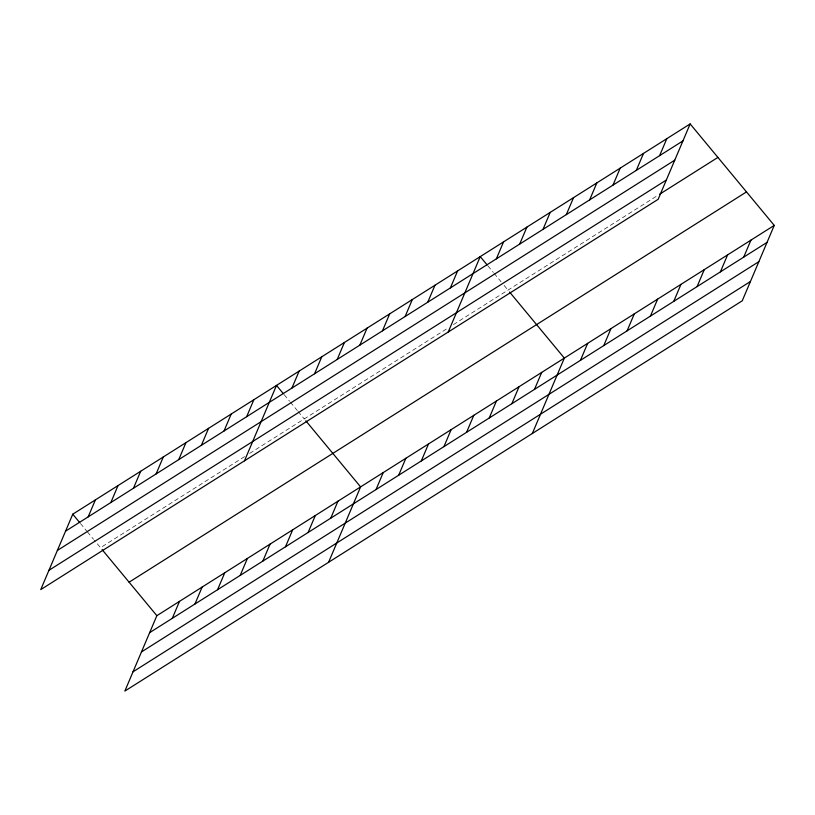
<?xml version="1.0" encoding="UTF-8"?>
<svg xmlns="http://www.w3.org/2000/svg" width="815" height="815" viewBox="0 0 815 815"><rect width="100%" height="100%" fill="white"/><g stroke="black" fill="none" stroke-linecap="round" stroke-linejoin="round"><path stroke-width="0.61" stroke-dasharray="4.08 3.06" d="M244.571 456.624L100.51 547.69L94.336 540.243M249.716 453.374L448.311 327.834M453.456 324.574L658.53 194.938M487.94 265.914L493.34 272.434M494.114 273.361L501.052 281.735M504.139 285.454L507.99 290.099M284.201 394.704L289.6 401.224M290.374 402.152L297.312 410.526M298.086 411.453L304.25 418.9M80.461 523.505L86.635 530.942M87.399 531.869L93.572 539.316"/><path stroke-width="1.22" d="M690.152 123.921L72.759 514.194L40.75 589.602L658.143 199.318L690.152 123.921L774.25 225.398L742.241 300.806L124.848 691.079L156.857 615.682L774.25 225.398M88.183 516.863L95.396 499.89M110.83 502.56L118.032 485.577M133.466 488.246L140.669 471.264M156.103 473.933L163.306 456.96M178.74 459.629L185.942 442.647M201.376 445.316L208.579 428.333M224.013 431.003L231.216 414.03M246.65 416.689L253.862 399.717M172.291 618.341L179.494 601.368M244.49 460.811L276.499 385.403L283.437 393.777M194.928 604.037L202.13 587.055M291.923 388.072L299.136 371.1M217.564 589.724L224.767 572.751M314.57 373.759L321.772 356.787M240.201 575.41L247.403 558.438M337.206 359.456L344.409 342.473M262.838 561.107L270.04 544.125M359.843 345.142L367.045 328.17M285.474 546.794L292.677 529.821M382.48 330.829L389.682 313.856M308.111 532.48L315.323 515.508M405.116 316.526L412.319 299.543M330.747 518.177L337.96 501.194M427.753 302.212L434.966 285.24M328.588 562.289L360.597 486.891L305.839 420.815M450.389 287.899L457.602 270.926M376.031 489.55L383.233 472.578M448.23 332.011L480.239 256.613L487.176 264.987M398.667 475.247L405.87 458.264M496.355 258.844L503.558 241.872M421.304 460.933L428.507 443.961M519.675 244.103L526.887 227.13M443.941 446.62L451.143 429.648M543.004 229.361L550.207 212.389M466.577 432.317L473.78 415.334M566.323 214.62L573.536 197.638M489.214 418.003L496.427 401.031M589.653 199.869L596.855 182.896M511.851 403.69L519.063 386.718M612.972 185.127L620.184 168.155M534.487 389.387L541.7 372.404M636.301 170.386L643.504 153.414M532.327 433.498L564.337 358.101L509.579 292.025M659.62 155.645L666.823 138.662M580.453 360.332L587.656 343.349M603.772 345.58L610.985 328.608M627.102 330.839L634.304 313.867M650.421 316.098L657.634 299.125M673.75 301.356L680.953 284.374M697.07 286.605L704.282 269.633M720.399 271.864L727.601 254.891M743.718 257.122L750.931 240.15M65.546 531.176L682.95 140.893M57.366 550.451L674.759 160.178M48.931 570.317L666.334 180.044M659.59 194.265L717.903 157.407M129.106 582.195L746.499 191.912M149.644 632.654L767.047 242.381M141.464 651.939L758.857 261.656M133.028 671.794L750.432 281.521M72.759 514.194L79.697 522.568M102.099 549.605L156.857 615.682"/></g></svg>
